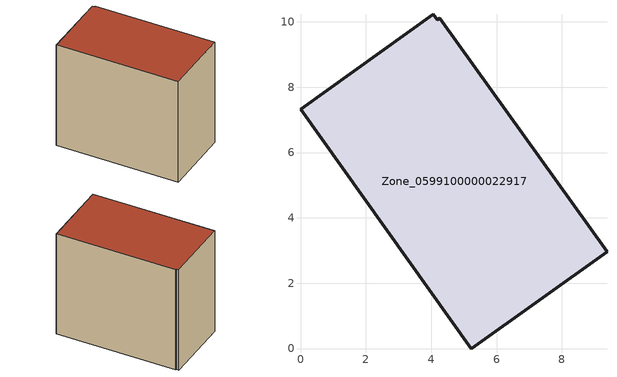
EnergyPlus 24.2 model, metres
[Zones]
Zone_0599100000022917
 floor ground (C_G): 4.27,10.12 9.38,2.97 5.23,0 0,7.32 4.07,10.22 4.19,10.06 z0
 wall outside (C_F): 5.23,0 9.38,2.97 4.27,10.12 4.19,10.06 4.07,10.22 0,7.32 5.23,0 z0:8.01
 roof outside (C_R): 9.38,2.97 4.27,10.12 4.19,10.06 4.07,10.22 0,7.32 5.23,0 z8.01
[BUILDING]
Pand.0599100000022917: North Axis=0; Terrain=City; Loads Convergence Tolerance Value=0.04; Temperature Convergence Tolerance Value=0.4; Solar Distribution=FullExterior; Maximum Number of Warmup Days=25; Minimum Number of Warmup Days=1
[Site:Location]
Rotterdam.The.Hague.AP_ZH_NLD Design_Conditions: Latitude=51.96; Longitude=4.45; Time Zone=1; Elevation=-4.5
[SITE:GROUNDTEMPERATURE:BUILDINGSURFACE]
18, 18, 18, 18, 18, 18, 18, 18, 18, 18, 18, 18
[MATERIAL] Thermal Absorptance=0.9; Solar Absorptance=0.7; Visible Absorptance=0.7
Name | Roughness | Thickness | Conductivity | Density | Specific Heat
G.TI.1975-1991 | MediumSmooth | 0.15 | 0.288461 | 540 | 1210
F.TI.1975-1991 | Rough | 0.3 | 0.230769 | 1920 | 840
R.TI.1975-1991 | MediumRough | 0.2 | 0.153846 | 1500 | 1000
[CONSTRUCTION]
C_G: G.TI.1975-1991
C_F: F.TI.1975-1991
C_R: R.TI.1975-1991
[ZONE]
Zone_0599100000022917: Type=1; Multiplier=1; Ceiling Height=Autocalculate; Volume=Autocalculate; Floor Area=autocalculate; Part of Total Floor Area=Yes
[ZONEINFILTRATION:DESIGNFLOWRATE]
Infil_Zone_0599100000022917: Zone or ZoneList or Space or SpaceList=Zone_0599100000022917; Schedule=AlwaysOn; Design Flow Rate Calculation Method=Flow/Area; Flow Rate per Floor Area=0.003; Constant Term Coefficient=1; Temperature Term Coefficient=0; Velocity Term Coefficient=0; Velocity Squared Term Coefficient=0
[HVACTEMPLATE:ZONE:IDEALLOADSAIRSYSTEM]
Zone_0599100000022917: Maximum Heating Supply Air Temperature=50; Minimum Cooling Supply Air Temperature=13; Maximum Heating Supply Air Humidity Ratio=0.0156; Minimum Cooling Supply Air Humidity Ratio=0.0077; Heating Limit=NoLimit; Cooling Limit=NoLimit; Dehumidification Control Type=ConstantSensibleHeatRatio; Cooling Sensible Heat Ratio=0.7; Dehumidification Setpoint=60; Humidification Control Type=None; Humidification Setpoint=30; Outdoor Air Method=None; Outdoor Air Flow Rate per Person=0.00944; Outdoor Air Flow Rate per Zone Floor Area=0; Outdoor Air Flow Rate per Zone=0; Demand Controlled Ventilation Type=None; Outdoor Air Economizer Type=NoEconomizer; Heat Recovery Type=None; Sensible Heat Recovery Effectiveness=0.7; Latent Heat Recovery Effectiveness=0.65
[ZONECONTROL:THERMOSTAT]
ThermostatControl_Zone_0599100000022917: Zone or ZoneList=Zone_0599100000022917; Control Type Schedule=DualSetpointControlType; Control 1=Thermostat_Zone_0599100000022917; Temperature Difference Between Cutout And Setpoint=0
[THERMOSTATSETPOINT:DUALSETPOINT]
Thermostat_Zone_0599100000022917: Heating Setpoint Temperature Schedule=HeatingSetpoint_Zone_0599100000022917; Cooling Setpoint Temperature Schedule=CoolingSetpoint_Zone_0599100000022917
[SCHEDULE:COMPACT]
HeatingSetpoint_Zone_0599100000022917: Through: 12/31, For: AllDays, Until: 24:00, 21
CoolingSetpoint_Zone_0599100000022917: Through: 12/31, For: AllDays, Until: 24:00, 24
DualSetpointControlType: Through: 12/31, For: AllDays, Until: 24:00, 4
AlwaysOn: Through: 12/31, For: AllDays, Until: 24:00, 1
